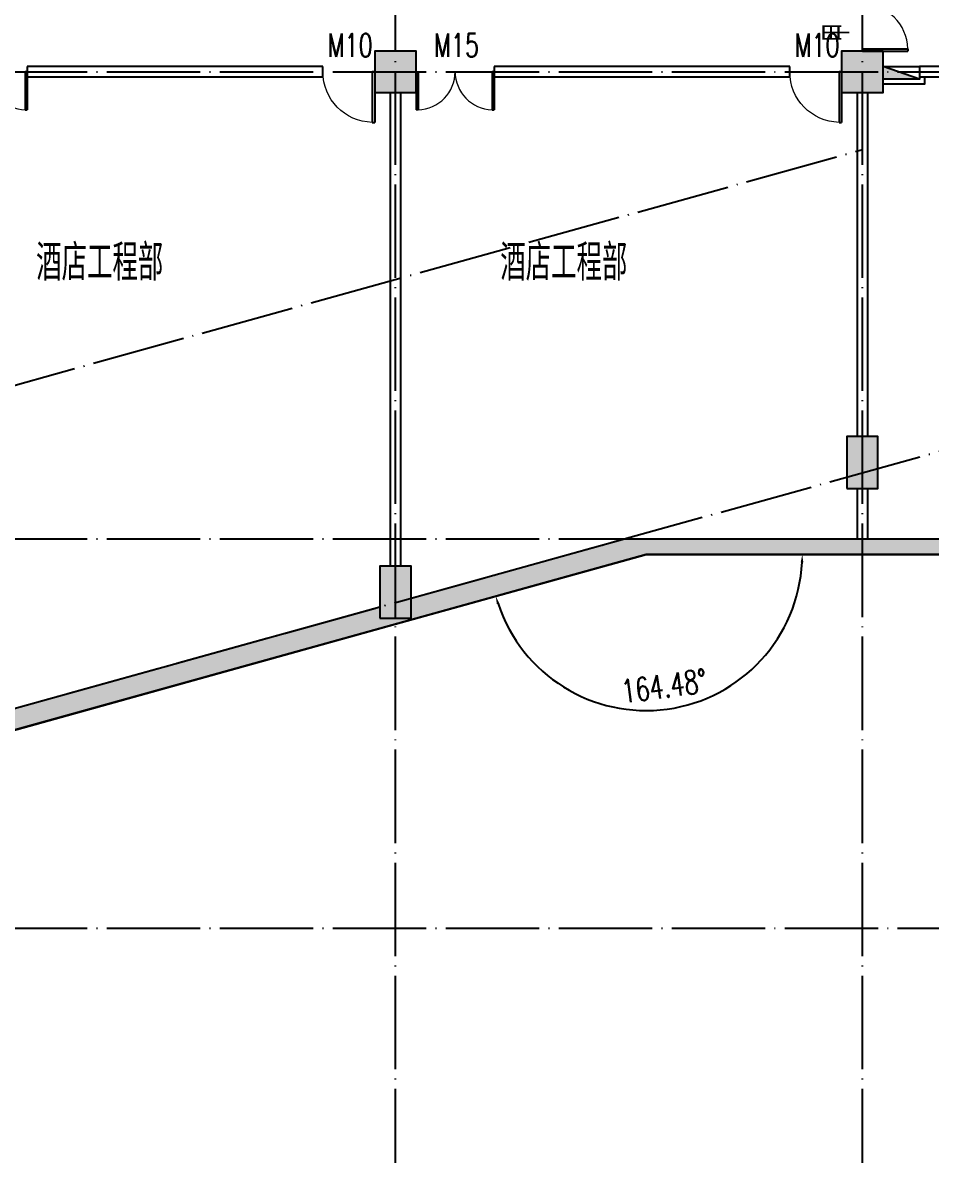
# Model space of a CAD drawing. Extents: x 246015 to 608740, y -108003 to 88400.
# Drawn here: x 381168 to 398683, y -41341 to -19514 of the extents above; entities that cross this region are included whole.
import ezdxf

# ---------------------------------------------------------------- set-up
doc = ezdxf.new("R2010")
doc.units = 0
doc.header["$LTSCALE"] = 3000
doc.header["$MEASUREMENT"] = 0
doc.header["$PDMODE"] = 1
doc.linetypes.add('DOTE', pattern=[2.42, 2, -0.2, 0.02, -0.2])
doc.layers.get('0').update_dxf_attribs({"linetype": 'CONTINUOUS'})
doc.layers.get('DEFPOINTS').update_dxf_attribs({"linetype": 'CONTINUOUS'})
for name, color, linetype in [('column', 9, 'CONTINUOUS'), ('dote', 1, 'DOTE'), ('PUB_DIM', 3, 'CONTINUOUS'), ('PUB_HATCH', 8, 'CONTINUOUS'), ('PUB_TEXT', 7, 'CONTINUOUS'), ('stair', 2, 'CONTINUOUS'), ('WALL', 9, 'CONTINUOUS'), ('WALL-1', 31, 'CONTINUOUS'), ('WINDOW', 4, 'CONTINUOUS'), ('WINDOW_TEXT', 7, 'CONTINUOUS'), ('消火栓', 6, 'CONTINUOUS')]:
    doc.layers.add(name, color=color, linetype=linetype)
doc.layers.add('红线', color=7, linetype='CONTINUOUS', true_color=0xe0150b)
doc.styles.add('_TCH_WINDOW', font='SIMPLEX', dxfattribs={"bigfont": 'GBCBIG'})
doc.styles.add('DIM_FONT', font='simplex.shx', dxfattribs={"width": 0.7, "bigfont": 'hztxt.shx'})
doc.dimstyles.new('ANGL150', dxfattribs={"dimscale": 1.5, "dimtxt": 300, "dimasz": 100, "dimexe": 250, "dimexo": 300, "dimgap": 150, "dimtad": 1, "dimdec": 0, "dimzin": 0, "dimdsep": 46, "dimtxsty": 'DIM_FONT', "dimcen": 0.09, "dimclrt": 7, "dimazin": 2, "dimtfac": 1, "dimtdec": 0, "dimtix": 1, "dimtmove": 2, "dimatfit": 3, "dimfxl": 0, "dimtolj": 1, "dimtzin": 0, "dimarcsym": 0})

# ---------------------------------------------------------------- blocks, each defined once
blk = doc.blocks.new('*D658')
at = {"layer": 'DEFPOINTS', "color": 0}
for p in [(393186, -29761), (396495, -29761), (389998, -30647), (392174, -32595)]:
    blk.add_point(p, dxfattribs=at)
at = {"layer": 'PUB_DIM', "color": 0, "lineweight": -2}
for p, q in [((396045, -29761), (395820, -29761)), ((390432, -30527), (390648, -30466))]:
    blk.add_line(p, q, dxfattribs=at)
blk.add_arc((393186, -29761), 3009, 198.3806, 357.1435, dxfattribs=at)
at = {"layer": 'PUB_DIM', "color": 0}
for points in [[(396166, -29911), (396216, -29912), (396195, -29761)], [(390307, -30717), (390355, -30703), (390287, -30567)]]:
    blk.add_solid(points, dxfattribs=at)
at = {"layer": 'PUB_DIM', "color": 7, "insert": (393532, -32297), "char_height": 450, "attachment_point": 5, "rotation": 7.7621, "style": 'DIM_FONT'}
blk.add_mtext('\\A1;164.48°', dxfattribs=at)
blk = doc.blocks.new('_FZH')
blk.add_lwpolyline([(-0.5, -0.5), (0.5, -0.5), (0.5, 0.5), (-0.5, 0.5)], close=True)
at = {"layer": 'PUB_HATCH'}
blk.add_solid([(-0.5, -0.5), (0.5, -0.5), (-0.5, 0.5), (0.5, 0.5)], dxfattribs=at)
blk = doc.blocks.new('$DorLib2D$00000002')
for p, q in [((-0.5, 0), (-0.5, 0.4875)), ((-0.475, 0.4875), (-0.5, 0.4875)), ((-0.475, 0), (-0.475, 0.4875)), ((0.475, 0), (0.475, 0.4875)), ((0.475, 0.4875), (0.5, 0.4875)), ((0.5, 0), (0.5, 0.4875)), ((-0.5, 0), (-0.475, 0)), ((0.5, 0), (0.475, 0))]:
    blk.add_line(p, q)
at = {"lineweight": 13}
for centre, start, end in [((-0.4875, 0), 0, 88.53072), ((0.4875, 0), 91.46928, 180)]:
    blk.add_arc(centre, 0.4875, start, end, dxfattribs=at)
blk = doc.blocks.new('$DorLib2D$00000001')
for p, q in [((0.45, 0.975), (0.5, 0.975)), ((0.45, 0), (0.45, 0.975)), ((0.5, 0), (0.5, 0.975)), ((0.5, 0), (0.45, 0))]:
    blk.add_line(p, q)
at = {"lineweight": 13}
blk.add_arc((0.475, 0), 0.975, 91.4693, 180, dxfattribs=at)
blk = doc.blocks.new('$TwtSys$00000434')
for p, q in [((-0.5, 0.5), (-0.5, -0.5)), ((-0.5, -0.5), (0.5, 0.5)), ((0.5, 0.5), (-0.5, 0.5)), ((0.5, -0.5), (0.5, 0.5)), ((-0.5, -0.5), (0.5, -0.5))]:
    blk.add_line(p, q)
blk.add_solid([(0.5, -0.5), (0.5, 0.5), (-0.5, -0.5)])

msp = doc.modelspace()

# ---------------------------------------------------------------- hatches: boundary and pattern name
at = {"layer": 'PUB_HATCH'}
for points in [[(388653.9, -30605.2), (388653.9, -30988.6), (388437.2, -30988.6), (388460.9, -31074), (393186.2, -29761.4), (392771.7, -29461.4)], [(392771.7, -29461.4), (393186.2, -29761.4), (397353.9, -29761.4), (397353.9, -29461.4)], [(397353.9, -29461.4), (397353.9, -29761.4), (414453.9, -29761.4), (414453.9, -29461.4)], [(388437.2, -30988.6), (388053.9, -30988.6), (388053.9, -30771.9), (379653.9, -33105.2), (379653.9, -33511.4), (379458.1, -33511.4), (379503.9, -33562), (388460.9, -31074)]]:
    msp.add_hatch(color=256, dxfattribs=at).paths.add_polyline_path(points)

# ---------------------------------------------------------------- linework, layer by layer
at = {"layer": 'dote', "ltscale": 0.3}
for p, q in [((388353.9, -81061.4), (388353.9, 53538.6)), ((397353.9, -81061.4), (397353.9, 53538.6)), ((295667.9, -20461.4), (554353.9, -20461.4)), ((300688.7, -48812.8), (397353.9, -21961.4)), ((302294.5, -54593.9), (406353.9, -25688.6)), ((295667.9, -29461.4), (554353.9, -29461.4)), ((295667.9, -36961.4), (554353.9, -36961.4))]:
    msp.add_line(p, q, dxfattribs=at)
at = {"layer": 'stair'}
msp.add_lwpolyline([(299553.9, 3467.8), (299553.9, 28838.6), (316453.9, 28838.6), (316453.9, 27409.7), (323493.1, 28025.5), (322800.2, 35945.3, -0.0349916), (393128.8, 42129.1), (393066.7, 42838.6), (467189.2, 42838.6), (467163, 42538.6), (467127.7, 42135.3, -0.0358539), (537955.2, 35916.1), (536854.9, 23339.1), (538648, 23182.2), (537798.3, 13438.6), (553653.9, 13438.6), (553653.9, -20761.4), (454653.9, -20761.4), (454653.9, -29761.4), (393186.2, -29761.4), (325560.9, -48546.2), (299553.9, 3467.8)], format="xyb", close=True, dxfattribs=at)
at = {"layer": 'WALL'}
for p, q in [((386953.9, -20361.4), (381253.9, -20361.4)), ((381253.9, -20361.4), (381253.9, -20561.4)), ((386953.9, -20561.4), (386953.9, -20361.4)), ((395953.9, -20361.4), (390253.9, -20361.4)), ((390253.9, -20361.4), (390253.9, -20561.4)), ((395953.9, -20561.4), (395953.9, -20361.4)), ((404453.9, -20361.4), (398453.9, -20361.4)), ((398453.9, -20361.4), (398453.9, -20561.4)), ((381253.9, -20561.4), (386953.9, -20561.4)), ((390253.9, -20561.4), (395953.9, -20561.4)), ((398453.9, -20561.4), (404453.9, -20561.4)), ((388253.9, -20861.4), (388253.9, -29988.6)), ((388453.9, -20861.4), (388453.9, -29988.6)), ((397253.9, -20861.4), (397253.9, -27488.6)), ((397453.9, -20861.4), (397453.9, -27488.6)), ((397253.9, -28488.6), (397253.9, -29461.4)), ((397453.9, -28488.6), (397453.9, -29461.4)), ((388653.9, -30605.2), (392771.7, -29461.4)), ((392771.7, -29461.4), (397353.9, -29461.4)), ((397353.9, -29461.4), (414453.9, -29461.4)), ((388460.9, -31074), (393186.2, -29761.4)), ((393186.2, -29761.4), (397353.9, -29761.4)), ((397353.9, -29761.4), (414453.9, -29761.4)), ((379653.9, -33105.2), (388053.9, -30771.9)), ((379503.9, -33562), (388460.9, -31074))]:
    msp.add_line(p, q, dxfattribs=at)
at = {"layer": 'WALL-1'}
for points in [[(398453.9, -20561.4), (398453.9, -20601.4), (397753.9, -20601.4)], [(398553.9, -20561.4), (398553.9, -20701.4), (397753.9, -20701.4)]]:
    msp.add_lwpolyline(points, dxfattribs=at)
at = {"layer": '红线', "linetype": 'DOTE'}
msp.add_lwpolyline([(321625.8, 41313.5), (283782, 20451.8), (327022.4, -69761.6, -0.1186699), (571935, -34205), (582107, -28597.6), (543576.1, 41298.8, 0.0913964), (321625.8, 41313.5)], format="xyb", dxfattribs=at)
at = {"layer": '红线', "color": 31, "linetype": 'DOTE', "ltscale": 0.5}
msp.add_lwpolyline([(321625.8, 41313.5), (283782, 20451.8), (327022.4, -69761.6, -0.1186699), (571935, -34205), (582107, -28597.6), (543576.1, 41298.8, 0.0913964), (321625.8, 41313.5)], format="xyb", dxfattribs=at)

# ---------------------------------------------------------------- block references
at = {"layer": 'column'}
for p, xscale, yscale, zscale in [((388353.9, -20461.4), 800, 800, 800), ((397353.9, -20461.4), 800, 800, 800), ((397353.9, -27988.6), 600, 999.9999999990687, 999.9999999990687), ((388353.9, -30488.6), 600, 1000.000020248594, 1000.000020248594)]:
    msp.add_blockref('_FZH', p, dxfattribs=dict(at, xscale=xscale, yscale=yscale, zscale=zscale))
at = {"layer": 'WINDOW', "xscale": 1800, "yscale": 1800, "zscale": 1800, "rotation": 269.9999999999951}
msp.add_blockref('$DorLib2D$00000002', (397353.9, -19161.4), dxfattribs=at)
at = {"layer": 'WINDOW'}
ref = msp.add_blockref('$DorLib2D$00000002', (380503.9, -20461.4), dxfattribs=dict(at, xscale=1500, yscale=1500, zscale=1500, rotation=180.0000000039566))
ref.add_attrib('A', 'M15', (380098.9, -20172), dxfattribs={"layer": 'WINDOW_TEXT', "height": 446.25, "rotation": 0, "style": '_TCH_WINDOW', "width": 0.705882})
ref = msp.add_blockref('$DorLib2D$00000001', (387453.9, -20461.4), dxfattribs=dict(at, xscale=-1000, yscale=1000, zscale=-1000, rotation=180.0000000039566))
ref.add_attrib('A', 'M10', (387048.9, -20172), dxfattribs={"layer": 'WINDOW_TEXT', "height": 446.25, "rotation": 0, "style": '_TCH_WINDOW', "width": 0.705882})
ref = msp.add_blockref('$DorLib2D$00000002', (389503.9, -20461.4), dxfattribs=dict(at, xscale=1500, yscale=1500, zscale=1500, rotation=180.0000000039566))
ref.add_attrib('A', 'M15', (389098.9, -20172), dxfattribs={"layer": 'WINDOW_TEXT', "height": 446.25, "rotation": 0, "style": '_TCH_WINDOW', "width": 0.705882})
ref = msp.add_blockref('$DorLib2D$00000001', (396453.9, -20461.4), dxfattribs=dict(at, xscale=-1000, yscale=1000, zscale=-1000, rotation=180.0000000039566))
ref.add_attrib('A', 'M10', (396048.9, -20172), dxfattribs={"layer": 'WINDOW_TEXT', "height": 446.25, "rotation": 0, "style": '_TCH_WINDOW', "width": 0.705882})
at = {"layer": '消火栓', "xscale": -700, "yscale": 240, "zscale": 700, "rotation": 4.14721430469136e-09}
msp.add_blockref('$TwtSys$00000434', (398103.9, -20481.4), dxfattribs=at)

# ---------------------------------------------------------------- texts
at = {"layer": 'PUB_TEXT', "style": 'DIM_FONT', "width": 0.7}
for p in [(381428.5, -24487.3), (390373.6, -24487.3)]:
    msp.add_text('酒店工程部', height=700, dxfattribs=at).set_placement(p)
at = {"layer": 'WINDOW_TEXT', "style": '_TCH_WINDOW'}
msp.add_text('甲', height=506.4, rotation=90, dxfattribs=at).set_placement((397103.9, -19885.7))

# ---------------------------------------------------------------- dimensions: what is measured, and where the dimension line sits
at = {"layer": 'PUB_DIM'}
dim = msp.add_angular_dim_3p(base=(392174.4, -32595.1), center=(393186.2, -29761.4), p1=(389998, -30647), p2=(396495.2, -29761.4), dimstyle='ANGL150', dxfattribs=at)
dim.commit()
dim.dimension.update_dxf_attribs({"geometry": '*D658', "text_midpoint": (393531.9, -32296.9)})

doc.saveas('drawing.dxf')
